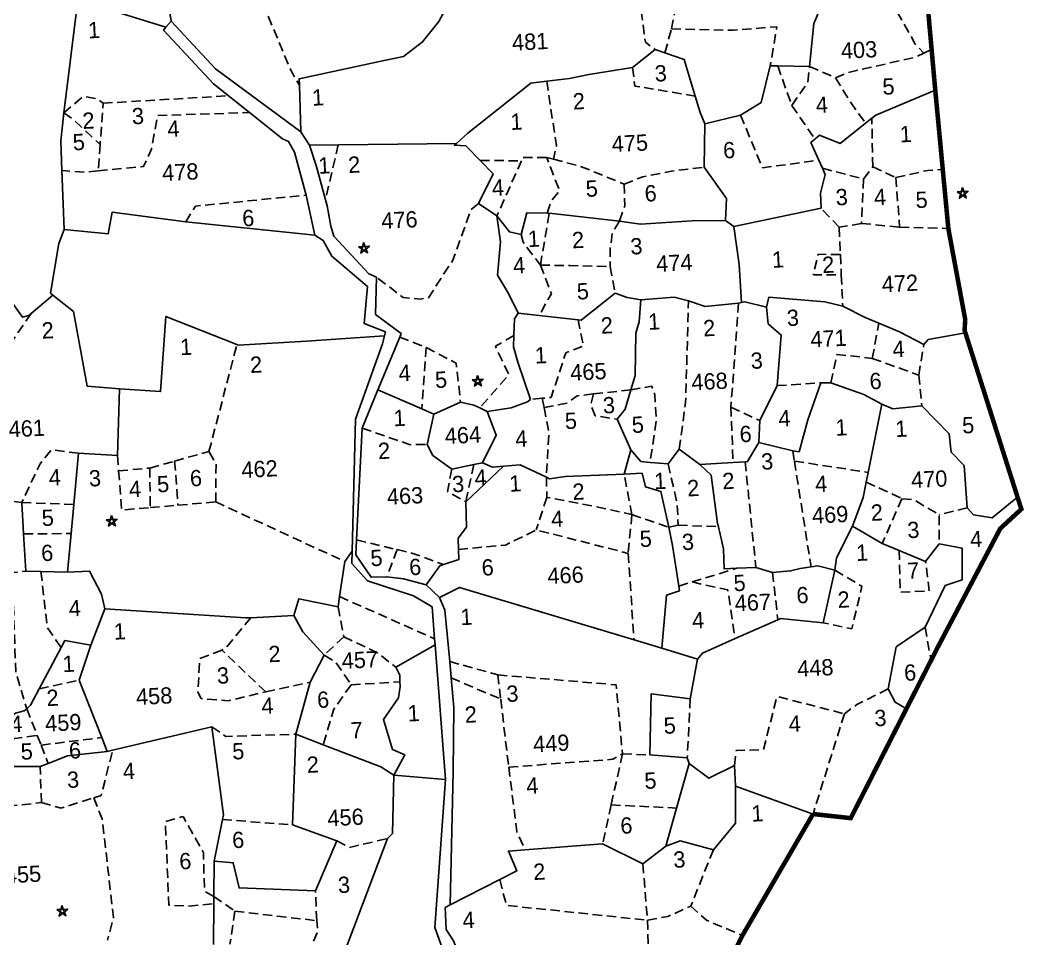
# Model space of a CAD drawing. Header units: metres. Extents: x 291404 to 294611, y 2095644 to 2100556.
# Drawn here: x 293308 to 293840, y 2097870 to 2098357 of the extents above; entities that cross this region are included whole.
import ezdxf
from ezdxf.enums import TextEntityAlignment as Align

# ---------------------------------------------------------------- set-up
doc = ezdxf.new("R2010")
doc.units = ezdxf.units.M
doc.header["$MEASUREMENT"] = 0
doc.linetypes.add('DASHED', pattern=[0.75, 0.5, -0.25])
for name, color, linetype in [('POLY_PARCEL', 6, 'Continuous'), ('POLY_SUBPARCEL', 6, 'DASHED'), ('POLY_WATER', 4, 'Continuous'), ('SYM_STONE', 1, 'Continuous'), ('TEXT_MAPIN', 7, 'Continuous'), ('TEXT_PARCEL', 7, 'Continuous'), ('V_BOUND_LINE', 7, 'Continuous')]:
    doc.layers.add(name, color=color, linetype=linetype)
doc.styles.add('TEXT_MAP', font='', dxfattribs={"height": 2.5})
doc.styles.get('TEXT_MAP').set_extended_font_data('Kruti Dev 050')

# ---------------------------------------------------------------- blocks, each defined once
blk = doc.blocks.new('STONE_STAR')
for points in [[(-0.61, 0.2), (0.61, 0.2), (-0.38, -0.52), (-0.23, -0.07)], [(0, 0.64), (-0.38, -0.52), (0, -0.24), (0.38, -0.52)]]:
    blk.add_lwpolyline(points, close=True)
blk.add_lwpolyline([(-0.23, -0.07), (0, -0.24)])

msp = doc.modelspace()

# ---------------------------------------------------------------- linework, layer by layer
at = {"layer": 'POLY_PARCEL'}
for points in [[(293455.69, 2098322.62), (293455.59, 2098326.1), (293500.55, 2098335.8), (293510.91, 2098337.93), (293520.99, 2098345.61), (293529.62, 2098356.48), (293537.71, 2098371.58), (293547.57, 2098377.28), (293560.76, 2098388.38)], [(293740.37, 2098383.78), (293728.36, 2098355.32), (293726.02, 2098332.69)], [(293387.78, 2098356.68), (293386.03, 2098367.68), (293385.18, 2098377.27)], [(293338.37, 2098367.72), (293330.86, 2098308.1)], [(293384.98, 2098353.44), (293348.18, 2098364.72)], [(293632.24, 2098332.09), (293644.14, 2098341.7)], [(293644.14, 2098341.7), (293649.38, 2098339.86)], [(293649.38, 2098339.86), (293659.63, 2098336.27), (293665.48, 2098316.91)], [(293586.76, 2098324.76), (293598.74, 2098326.18), (293609.1, 2098328.35), (293632.24, 2098332.09)], [(293705.2, 2098332.96), (293700.29, 2098313.49), (293689.46, 2098306.75)], [(293709.12, 2098332.91), (293705.2, 2098332.96)], [(293726.02, 2098332.69), (293709.12, 2098332.91)], [(293538.95, 2098291.77), (293544.95, 2098297.18), (293578.39, 2098323.77), (293586.76, 2098324.76)], [(293456.4, 2098297.93), (293455.69, 2098322.62)], [(293759, 2098305.16), (293761.16, 2098306.87), (293792.61, 2098320.07)], [(293665.48, 2098316.91), (293668.13, 2098308.15), (293670.58, 2098302.19)], [(293330.86, 2098308.1), (293329.37, 2098293.21), (293329.92, 2098277.46)], [(293689.46, 2098306.75), (293670.58, 2098302.19)], [(293755.66, 2098302.5), (293759, 2098305.16)], [(293670.58, 2098302.19), (293670.2, 2098279.22)], [(293728.8, 2098294.04), (293731.35, 2098296.25), (293742.24, 2098291.83), (293755.66, 2098302.5)], [(293730.99, 2098282.9), (293726.77, 2098292.28), (293728.8, 2098294.04)], [(293461.13, 2098290.94), (293538.95, 2098291.77)], [(293551.51, 2098282.71), (293543.84, 2098290.62), (293537.88, 2098290.81), (293538.95, 2098291.77)], [(293550.56, 2098260.04), (293558.37, 2098275.64), (293551.51, 2098282.71)], [(293732.91, 2098278.64), (293730.99, 2098282.9)], [(293329.92, 2098277.46), (293331.02, 2098246.22)], [(293670.2, 2098279.22), (293681.95, 2098262.64), (293681.44, 2098251.03)], [(293732.16, 2098257.47), (293731.77, 2098265.45), (293734.36, 2098275.42), (293732.91, 2098278.64)], [(293331.02, 2098246.22), (293354.47, 2098243.9), (293356.44, 2098255.34), (293395.48, 2098250.3)], [(293560.4, 2098253.38), (293550.56, 2098260.04)], [(293586.97, 2098254.91), (293576.26, 2098255.1), (293573.25, 2098243.55)], [(293588.14, 2098254.78), (293586.97, 2098254.91)], [(293685.83, 2098247.84), (293732.16, 2098257.47)], [(293395.48, 2098250.3), (293463.83, 2098243.21)], [(293560.4, 2098253.38), (293562.26, 2098239.6), (293560.74, 2098221.94), (293566.44, 2098212.23), (293571.71, 2098201.78)], [(293573.25, 2098243.55), (293567, 2098244.91), (293560.4, 2098253.38)], [(293625.25, 2098250.59), (293588.14, 2098254.78)], [(293681.44, 2098251.03), (293663.78, 2098250.79), (293636.51, 2098248.99), (293625.25, 2098250.59)], [(293681.44, 2098251.03), (293685.83, 2098247.84)], [(293325.15, 2098211.39), (293323.83, 2098212.46), (293328.22, 2098238.84), (293331.02, 2098246.22)], [(293689.88, 2098207.46), (293688.66, 2098227.67), (293685.83, 2098247.84)], [(293266.26, 2098184.71), (293269.6, 2098192.49), (293284.41, 2098218.74), (293298.83, 2098214.09), (293308.99, 2098199.76), (293312.42, 2098200.56), (293313.67, 2098201.63)], [(293603.33, 2098198.34), (293604.95, 2098198.16), (293623.06, 2098212.36)], [(293623.06, 2098212.36), (293629.36, 2098210.05), (293636.53, 2098208.84)], [(293313.67, 2098201.63), (293325.15, 2098211.39)], [(293360.39, 2098161.68), (293343.29, 2098163.06), (293335.97, 2098202.65), (293325.15, 2098211.39)], [(293631.35, 2098161.21), (293633.61, 2098168.86), (293634, 2098191.28), (293635.68, 2098197.27), (293636.53, 2098208.84)], [(293636.53, 2098208.84), (293654.19, 2098210.27), (293661.89, 2098208.39)], [(293661.89, 2098208.39), (293670.76, 2098205.44), (293688.41, 2098207.14)], [(293688.41, 2098207.14), (293689.88, 2098207.46)], [(293689.88, 2098207.46), (293691.75, 2098207.87), (293703.15, 2098205.04)], [(293703.15, 2098205.04), (293704.36, 2098210.25), (293734.1, 2098207.76), (293743.58, 2098205.6)], [(293571.71, 2098201.78), (293569.66, 2098198.75), (293569.37, 2098189.94)], [(293571.71, 2098201.78), (293582.79, 2098200.58)], [(293703.15, 2098205.04), (293704.15, 2098196.09), (293710.91, 2098190.23), (293708.83, 2098163.4)], [(293743.58, 2098205.6), (293755.5, 2098199.62), (293762.72, 2098196.55)], [(293360.39, 2098161.68), (293382.22, 2098160.22), (293385.02, 2098200.08), (293422.61, 2098185.18)], [(293582.79, 2098200.58), (293603.33, 2098198.34)], [(293762.72, 2098196.55), (293773.68, 2098191.88), (293786.57, 2098185.2)], [(293786.57, 2098185.2), (293788.88, 2098187.93), (293808.59, 2098191.33)], [(293422.61, 2098185.18), (293423.29, 2098184.91), (293459.46, 2098186.98), (293500.75, 2098189.77)], [(293569.37, 2098189.94), (293569.19, 2098183.99), (293571.49, 2098175.77), (293578.15, 2098156.13)], [(293731.96, 2098164.95), (293725.03, 2098145.2), (293720.5, 2098128.38), (293717.1, 2098128.78)], [(293737.31, 2098164.93), (293731.96, 2098164.95)], [(293764.32, 2098153.58), (293754.78, 2098158.75), (293737.31, 2098164.93)], [(293359.27, 2098126.32), (293360.39, 2098161.68)], [(293497.34, 2098161.17), (293520.65, 2098151.15)], [(293624.04, 2098145.6), (293628.29, 2098150.87), (293631.35, 2098161.21)], [(293708.83, 2098163.4), (293699.59, 2098144.94)], [(293526.9, 2098148.36), (293541.11, 2098154.57)], [(293541.11, 2098154.57), (293548.09, 2098153), (293551.25, 2098151.56)], [(293578.15, 2098156.13), (293576.55, 2098154.86), (293567.9, 2098151.59), (293555.14, 2098149.78)], [(293520.65, 2098151.15), (293526.9, 2098148.36)], [(293551.25, 2098151.56), (293555.14, 2098149.78)], [(293555.14, 2098149.78), (293560.04, 2098137.17), (293552.66, 2098122.55)], [(293764.32, 2098153.58), (293757.01, 2098117.42)], [(293785.48, 2098152.64), (293770.07, 2098151.05), (293764.32, 2098153.58)], [(293836.19, 2098104.31), (293822.7, 2098093.39), (293812.78, 2098094.88), (293809.5, 2098098.66), (293807.85, 2098121.09), (293801.03, 2098128.07), (293799.99, 2098137.87), (293785.48, 2098152.64)], [(293526.9, 2098148.36), (293523.38, 2098132.18)], [(293631.3, 2098129.35), (293624.04, 2098145.6)], [(293699.59, 2098144.94), (293699.15, 2098133.26)], [(293699.15, 2098133.26), (293693.16, 2098123.12), (293691.88, 2098123.04)], [(293717.1, 2098128.78), (293699.15, 2098133.26)], [(293336.22, 2098100.41), (293338.71, 2098127.53)], [(293338.71, 2098127.53), (293359.27, 2098126.32)], [(293523.38, 2098132.18), (293526.37, 2098126.42), (293536.41, 2098119.15)], [(293627.7, 2098116.52), (293631.3, 2098129.35)], [(293631.3, 2098129.35), (293636.67, 2098123.14), (293641.49, 2098122.72)], [(293651.09, 2098121.87), (293656.9, 2098129.75)], [(293656.9, 2098129.75), (293667.9, 2098121.61)], [(293548.09, 2098121.59), (293552.66, 2098122.55)], [(293552.66, 2098122.55), (293558.01, 2098120.19), (293563.88, 2098120.67)], [(293641.49, 2098122.72), (293651.09, 2098121.87)], [(293685.51, 2098122.66), (293667.9, 2098121.61)], [(293691.88, 2098123.04), (293685.51, 2098122.66)], [(293536.41, 2098119.15), (293548.09, 2098121.59)], [(293563.88, 2098120.67), (293543.9, 2098101.82)], [(293563.88, 2098120.67), (293572.7, 2098121.38), (293586.56, 2098114.86)], [(293651.39, 2098088.31), (293647.29, 2098107.34), (293639.01, 2098109.75), (293637.25, 2098116.98), (293627.7, 2098116.52)], [(293667.9, 2098121.61), (293673.8, 2098115.99), (293677.3, 2098090.27), (293677.7, 2098088.62)], [(293757.01, 2098117.42), (293755.98, 2098112.3)], [(293586.56, 2098114.86), (293588.28, 2098114.05), (293596.79, 2098115.18), (293627.7, 2098116.52)], [(293755.98, 2098112.3), (293754.33, 2098104.14), (293748.83, 2098088.86)], [(293308.68, 2098101.44), (293289.09, 2098103.92)], [(293309.63, 2098084.77), (293308.68, 2098101.44)], [(293543.9, 2098101.82), (293544.32, 2098088.29), (293539.84, 2098082.6), (293540, 2098076.56)], [(293334.81, 2098084.98), (293336.22, 2098100.41)], [(293310.76, 2098064.97), (293309.63, 2098084.77)], [(293332.93, 2098064.52), (293334.81, 2098084.98)], [(293656.78, 2098057.17), (293653.47, 2098078.66), (293651.39, 2098088.31)], [(293677.7, 2098088.62), (293680.49, 2098076.92), (293680.72, 2098066.24), (293687.43, 2098066.57)], [(293739.45, 2098065.52), (293740.35, 2098072.12), (293748.83, 2098088.86)], [(293748.83, 2098088.86), (293764.47, 2098079.77)], [(293764.47, 2098079.77), (293773.56, 2098075.98)], [(293794.61, 2098079.54), (293806.82, 2098077.32), (293806.79, 2098060.44), (293797.93, 2098057.47), (293787.18, 2098035.29), (293771.94, 2098024.85), (293767.66, 2098002.69)], [(293787.46, 2098070.19), (293794.61, 2098079.54)], [(293483.69, 2098075.61), (293479.74, 2098070.21)], [(293540, 2098076.56), (293540.15, 2098071.2), (293532, 2098068.5)], [(293773.56, 2098075.98), (293787.46, 2098070.19)], [(293479.74, 2098070.21), (293476.99, 2098051.55)], [(293318.82, 2098064.81), (293310.76, 2098064.97)], [(293332.93, 2098064.52), (293318.82, 2098064.81)], [(293352.59, 2098045.12), (293350.85, 2098052.78), (293344.58, 2098065.09), (293332.93, 2098064.52)], [(293532, 2098068.5), (293530.08, 2098067.86), (293522.81, 2098057.83)], [(293687.43, 2098066.57), (293697.57, 2098067.06)], [(293697.57, 2098067.06), (293706.43, 2098064.39)], [(293706.43, 2098064.39), (293715.97, 2098065.14), (293720.97, 2098066.51), (293726.84, 2098067.31)], [(293726.84, 2098067.31), (293730.48, 2098067.81), (293739.45, 2098065.52)], [(293733.2, 2098037.64), (293739.45, 2098065.52)], [(293633.03, 2098028.62), (293540.57, 2098056.43), (293530, 2098051.11)], [(293647.71, 2098024.2), (293650.24, 2098052.33), (293657.17, 2098054.64), (293656.78, 2098057.17)], [(293476.18, 2098046.08), (293455.47, 2098050.43), (293452.75, 2098041.47)], [(293476.99, 2098051.55), (293476.18, 2098046.08)], [(293352.59, 2098045.12), (293345.17, 2098025.79)], [(293429.91, 2098040.37), (293427.26, 2098040.24), (293352.59, 2098045.12)], [(293452.75, 2098041.47), (293429.91, 2098040.37)], [(293452.75, 2098041.47), (293457.58, 2098032.88), (293468.91, 2098020.51)], [(293686.56, 2098029.27), (293709.21, 2098039.32)], [(293709.21, 2098039.32), (293710.57, 2098039.92), (293733.2, 2098037.64)], [(293345.17, 2098025.79), (293331.48, 2098028.27), (293329.53, 2098024.59)], [(293647.71, 2098024.2), (293633.03, 2098028.62)], [(293666.57, 2098018.37), (293669.23, 2098021.59), (293686.56, 2098029.27)], [(293329.53, 2098024.59), (293317.86, 2098002.61)], [(293345.17, 2098025.79), (293339.13, 2098007.21)], [(293527.64, 2098025.92), (293506.75, 2098014.15)], [(293666.57, 2098018.37), (293647.71, 2098024.2)], [(293468.91, 2098020.51), (293461.4, 2098006.27)], [(293662.8, 2097997.36), (293666.57, 2098018.37)], [(293506.75, 2098014.15), (293508.85, 2098009.84), (293509.02, 2098006.4)], [(293339.13, 2098007.21), (293340.95, 2098002.25), (293350.99, 2097976.83)], [(293461.4, 2098006.27), (293453.92, 2097978.62)], [(293509.02, 2098006.4), (293509.14, 2098003.86), (293508.17, 2097997.83), (293500.21, 2097986.41), (293505.08, 2097970.57), (293511.53, 2097967.73), (293505.76, 2097956.86)], [(293317.86, 2098002.61), (293313.28, 2097993.98), (293311.23, 2097992.12)], [(293641.44, 2097967.63), (293642.12, 2098000.02), (293662.8, 2097997.36)], [(293767.66, 2098002.69), (293771.39, 2097995.56), (293777.31, 2097992.08)], [(293311.23, 2097992.12), (293309.95, 2097990.98), (293305.28, 2097989.81), (293294.63, 2097981.72)], [(293356.79, 2097970.15), (293409.4, 2097982.56), (293415.45, 2097935.89), (293414.94, 2097933.32)], [(293453.92, 2097978.62), (293452.15, 2097930.62)], [(293468.39, 2097973.04), (293453.92, 2097978.62)], [(293350.99, 2097976.83), (293353.89, 2097969.47)], [(293505.76, 2097956.86), (293498.92, 2097961.26), (293468.39, 2097973.04)], [(293322.69, 2097963.16), (293332.87, 2097967.19), (293353.89, 2097969.47)], [(293353.89, 2097969.47), (293356.79, 2097970.15)], [(293318.33, 2097961.44), (293322.69, 2097963.16)], [(293661.23, 2097966.05), (293641.44, 2097967.63)], [(293655.58, 2097939.48), (293662.17, 2097963.16)], [(293662.17, 2097963.16), (293661.23, 2097966.05)], [(293662.17, 2097963.16), (293672.69, 2097955.23), (293686.16, 2097962.08)], [(293301.1, 2097961.51), (293318.33, 2097961.44)], [(293686.16, 2097962.08), (293686.69, 2097951.13)], [(293461.75, 2097815.84), (293502.34, 2097923.28), (293505.05, 2097925.94), (293505.76, 2097956.86)], [(293505.76, 2097956.86), (293533.21, 2097954.55)], [(293675.09, 2097917.37), (293686.8, 2097931.44), (293686.69, 2097951.13)], [(293686.69, 2097951.13), (293727.87, 2097936.29)], [(293649.95, 2097919.24), (293655.58, 2097939.48)], [(293414.94, 2097933.32), (293410.51, 2097911.26)], [(293452.15, 2097930.62), (293475.59, 2097921.99), (293464.26, 2097895.59)], [(293575.23, 2097917.27), (293616.39, 2097920.43)], [(293616.39, 2097920.43), (293637.72, 2097909.83)], [(293649.95, 2097919.24), (293657.41, 2097922.13), (293675.09, 2097917.37)], [(293561.85, 2097901.49), (293570.91, 2097906.12), (293566.46, 2097916.6), (293575.23, 2097917.27)], [(293637.72, 2097909.83), (293649.95, 2097919.24)], [(293410.51, 2097911.26), (293410.35, 2097892.62)], [(293464.26, 2097895.59), (293423.81, 2097897.09), (293420.64, 2097910.49), (293410.51, 2097911.26)], [(293535.61, 2097888.1), (293561.85, 2097901.49)], [(293410.32, 2097888.8), (293410.13, 2097867.11)], [(293410.35, 2097892.62), (293410.32, 2097888.8)]]:
    msp.add_lwpolyline(points, dxfattribs=at)
at = {"layer": 'POLY_SUBPARCEL', "ltscale": 10, "flags": 128}
for points in [[(293382.2, 2098410.96), (293414.65, 2098418.49), (293451.12, 2098330.64), (293455.69, 2098322.62)], [(293766.51, 2098382.69), (293767.36, 2098370.55), (293782.03, 2098344.46), (293786.57, 2098339.72)], [(293652.79, 2098352.52), (293654.85, 2098362.88), (293654.6, 2098378.78)], [(293634.91, 2098377.05), (293639.01, 2098345.43), (293644.14, 2098341.7)], [(293649.38, 2098339.86), (293652.79, 2098352.52)], [(293652.79, 2098352.52), (293685.69, 2098351.8), (293708.71, 2098353.69), (293705.2, 2098332.96)], [(293786.57, 2098339.72), (293790.67, 2098341.7)], [(293739.73, 2098326.54), (293746.67, 2098329.48), (293782.03, 2098337.52), (293786.57, 2098339.72)], [(293632.24, 2098332.09), (293633.46, 2098322.24), (293665.48, 2098316.91)], [(293709.12, 2098332.91), (293716.6, 2098312.01)], [(293716.6, 2098312.01), (293724.96, 2098323.96), (293726.02, 2098332.69)], [(293726.02, 2098332.69), (293739.73, 2098326.54)], [(293586.76, 2098324.76), (293591.85, 2098290.71), (293590.26, 2098283.49)], [(293739.73, 2098326.54), (293747.81, 2098313.53), (293755.66, 2098302.5)], [(293330.86, 2098308.1), (293341.29, 2098316.76), (293348.28, 2098315.56), (293351.73, 2098313.16), (293350.12, 2098291.25)], [(293351.73, 2098313.16), (293418.22, 2098317.06)], [(293330.86, 2098308.1), (293335.44, 2098304.93), (293350.12, 2098291.25)], [(293349.1, 2098277.36), (293373.13, 2098279.55), (293377.31, 2098288.74), (293380.55, 2098306.6), (293429.3, 2098308.21)], [(293716.6, 2098312.01), (293728.8, 2098294.04)], [(293689.46, 2098306.75), (293701.08, 2098278.88), (293730.99, 2098282.9)], [(293759.52, 2098279.48), (293759, 2098305.16)], [(293350.12, 2098291.25), (293349.1, 2098277.36)], [(293476.31, 2098291.1), (293469.49, 2098261.91)], [(293551.51, 2098282.71), (293573.44, 2098282.66)], [(293573.44, 2098282.66), (293560.4, 2098253.38)], [(293586.77, 2098284.44), (293574.19, 2098284.34), (293573.44, 2098282.66)], [(293586.77, 2098284.44), (293590.26, 2098283.49)], [(293586.97, 2098254.91), (293588.94, 2098260.94), (293593.53, 2098266.81), (293586.77, 2098284.44)], [(293590.26, 2098283.49), (293605.24, 2098279.43), (293627.77, 2098270.26)], [(293349.1, 2098277.36), (293342.21, 2098276.51), (293329.92, 2098277.46)], [(293627.77, 2098270.26), (293637.6, 2098274.08), (293652.85, 2098277.13), (293670.2, 2098279.22)], [(293732.91, 2098278.64), (293754.62, 2098272.92)], [(293754.62, 2098272.92), (293759.52, 2098279.48)], [(293759.52, 2098279.48), (293771.72, 2098273.75)], [(293771.72, 2098273.75), (293788.66, 2098277.55), (293796.58, 2098278.02)], [(293754.62, 2098272.92), (293753.53, 2098249.42)], [(293771.72, 2098273.75), (293773.74, 2098247.42)], [(293627.77, 2098270.26), (293628.07, 2098258.73), (293625.25, 2098250.59)], [(293395.48, 2098250.3), (293400.6, 2098258.56), (293459.26, 2098264.4)], [(293550.56, 2098260.04), (293546.69, 2098256.79), (293536.95, 2098229.88), (293524.05, 2098210.01), (293519.72, 2098209.29), (293510.69, 2098210.13), (293496.56, 2098220.95)], [(293741.71, 2098247.36), (293732.16, 2098257.47)], [(293583.38, 2098227.31), (293588.14, 2098254.78)], [(293625.25, 2098250.59), (293621.57, 2098244.56), (293620.43, 2098236.29), (293620.39, 2098226.54)], [(293753.53, 2098249.42), (293741.71, 2098247.36)], [(293741.71, 2098247.36), (293742.36, 2098232.87)], [(293753.53, 2098249.42), (293773.74, 2098247.42)], [(293773.74, 2098247.42), (293799.53, 2098246.76)], [(293573.25, 2098243.55), (293574.32, 2098239.44), (293583.38, 2098227.31)], [(293742.36, 2098232.87), (293730.49, 2098233.04), (293728.04, 2098222.13), (293742.84, 2098222.1)], [(293742.36, 2098232.87), (293742.84, 2098222.1)], [(293583.38, 2098227.31), (293589.25, 2098212.2), (293582.79, 2098200.58)], [(293583.38, 2098227.31), (293599.05, 2098227.04), (293620.39, 2098226.54)], [(293620.39, 2098226.54), (293623.06, 2098212.36)], [(293742.84, 2098222.1), (293743.58, 2098205.6)], [(293656.9, 2098129.75), (293660.34, 2098154.43), (293661.89, 2098208.39)], [(293688.41, 2098207.14), (293684.34, 2098152)], [(293313.67, 2098201.63), (293292.1, 2098170.57)], [(293603.33, 2098198.34), (293606.25, 2098184.39), (293596.92, 2098180.86), (293589.09, 2098157.13), (293584.42, 2098156.7)], [(293759.24, 2098177.86), (293762.72, 2098196.55)], [(293508.9, 2098189.19), (293522.86, 2098183.6)], [(293569.37, 2098189.94), (293559.55, 2098184.25), (293566.72, 2098169.08), (293551.25, 2098151.56)], [(293407.81, 2098128.45), (293422.61, 2098185.18)], [(293522.86, 2098183.6), (293520.65, 2098151.15)], [(293522.86, 2098183.6), (293538.78, 2098175.29), (293541.11, 2098154.57)], [(293783.87, 2098169.01), (293786.57, 2098185.2)], [(293737.31, 2098164.93), (293740.52, 2098179.93), (293759.24, 2098177.86)], [(293759.24, 2098177.86), (293783.87, 2098169.01)], [(293708.83, 2098163.4), (293731.96, 2098164.95)], [(293783.87, 2098169.01), (293785.48, 2098152.64)], [(293611.46, 2098159), (293631.35, 2098161.21)], [(293631.35, 2098161.21), (293642.47, 2098163.05), (293643.97, 2098158.51), (293644.86, 2098145.46), (293641.49, 2098122.72)], [(293584.42, 2098156.7), (293578.15, 2098156.13)], [(293584.42, 2098156.7), (293585.36, 2098151.83)], [(293585.36, 2098151.83), (293597.7, 2098154.21), (293602.91, 2098158.05), (293611.46, 2098159)], [(293611.46, 2098159), (293610.07, 2098153.27), (293612.41, 2098147.48), (293624.04, 2098145.6)], [(293585.36, 2098151.83), (293587.95, 2098138.34), (293586.56, 2098114.86)], [(293684.34, 2098152), (293699.59, 2098144.94)], [(293684.34, 2098152), (293685.51, 2098122.66)], [(293488.96, 2098140.87), (293514.38, 2098132.11), (293523.38, 2098132.18)], [(293338.71, 2098127.53), (293324.38, 2098129.38), (293318.31, 2098121.9), (293308.68, 2098101.44)], [(293389.63, 2098123.4), (293399.59, 2098126.16), (293407.81, 2098128.45)], [(293411.37, 2098101.76), (293411.54, 2098121.82), (293407.81, 2098128.45)], [(293717.1, 2098128.78), (293717.96, 2098123.36)], [(293359.27, 2098126.32), (293359.93, 2098118.2)], [(293376.43, 2098119.74), (293389.63, 2098123.4)], [(293389.63, 2098123.4), (293391.37, 2098100.03)], [(293691.88, 2098123.04), (293697.57, 2098067.06)], [(293717.96, 2098123.36), (293726.84, 2098067.31)], [(293717.96, 2098123.36), (293757.01, 2098117.42)], [(293359.93, 2098118.2), (293376.43, 2098119.74)], [(293359.93, 2098118.2), (293361.61, 2098097.46), (293376.7, 2098098.76)], [(293376.43, 2098119.74), (293376.7, 2098098.76)], [(293536.41, 2098119.15), (293534.13, 2098107.34), (293543.9, 2098101.82)], [(293548.09, 2098121.59), (293543.9, 2098101.82)], [(293651.09, 2098121.87), (293655.87, 2098100.72), (293656.42, 2098089.39)], [(293586.56, 2098114.86), (293586.8, 2098104.18), (293612.4, 2098099.37), (293631.91, 2098095.02)], [(293631.91, 2098095.02), (293627.7, 2098116.52)], [(293755.98, 2098112.3), (293774.98, 2098103.47)], [(293308.68, 2098101.44), (293336.22, 2098100.41)], [(293391.37, 2098100.03), (293411.37, 2098101.76)], [(293411.37, 2098101.76), (293479.74, 2098070.21)], [(293586.8, 2098104.18), (293581.21, 2098086.88)], [(293774.98, 2098103.47), (293764.47, 2098079.77)], [(293774.98, 2098103.47), (293781.06, 2098103.01), (293794.7, 2098094.97), (293794.61, 2098079.54)], [(293376.7, 2098098.76), (293391.37, 2098100.03)], [(293809.5, 2098098.66), (293794.7, 2098094.97)], [(293631.91, 2098095.02), (293629.88, 2098074.49)], [(293631.91, 2098095.02), (293651.39, 2098088.31)], [(293309.63, 2098084.77), (293334.81, 2098084.98)], [(293540, 2098076.56), (293564.94, 2098078.9), (293581.21, 2098086.88), (293629.88, 2098074.49)], [(293656.42, 2098089.39), (293651.39, 2098088.31)], [(293656.42, 2098089.39), (293677.7, 2098088.62)], [(293486.04, 2098081.67), (293507.55, 2098076.47)], [(293507.55, 2098076.47), (293502.02, 2098062.02)], [(293507.55, 2098076.47), (293516.43, 2098074.32), (293532, 2098068.5)], [(293629.88, 2098074.49), (293633.03, 2098028.62)], [(293773.56, 2098075.98), (293773.98, 2098053.86), (293789.46, 2098054.61), (293787.46, 2098070.19)], [(293293.89, 2098063.39), (293310.76, 2098064.97)], [(293318.82, 2098064.81), (293322.13, 2098035.25), (293329.53, 2098024.59)], [(293663.78, 2098059.31), (293687.43, 2098066.57)], [(293706.43, 2098064.39), (293709.21, 2098039.32)], [(293739.45, 2098065.52), (293753.76, 2098057.04), (293748.42, 2098034.46), (293733.2, 2098037.64)], [(293656.78, 2098057.17), (293663.78, 2098059.31)], [(293663.78, 2098059.31), (293682.69, 2098055.1), (293686.56, 2098029.27)], [(293476.99, 2098051.55), (293527.38, 2098029.21)], [(293304.18, 2098046.48), (293305.48, 2098011.74), (293311.23, 2097992.12)], [(293476.18, 2098046.08), (293479.23, 2098030.3)], [(293429.91, 2098040.37), (293416.33, 2098023.84), (293414.66, 2098023.2)], [(293787.18, 2098035.29), (293790.37, 2098017.74)], [(293479.23, 2098030.3), (293468.91, 2098020.51)], [(293479.23, 2098030.3), (293497.84, 2098021.37), (293506.75, 2098014.15)], [(293414.66, 2098023.2), (293402.95, 2098018.65), (293401.92, 2098000.82), (293403.6, 2097997.5), (293418.04, 2097996.31), (293437.88, 2098001.05)], [(293437.88, 2098001.05), (293414.66, 2098023.2)], [(293468.91, 2098020.51), (293474.96, 2098016.85), (293483.12, 2098004.76)], [(293535.35, 2098017.13), (293560.85, 2098010.05)], [(293317.86, 2098002.61), (293339.13, 2098007.21)], [(293437.88, 2098001.05), (293461.4, 2098006.27)], [(293483.12, 2098004.76), (293509.02, 2098006.4)], [(293536.15, 2098008.45), (293562.36, 2097997.24)], [(293560.85, 2098010.05), (293623.56, 2098004.77), (293626.85, 2097968.23)], [(293560.85, 2098010.05), (293562.36, 2097997.24)], [(293483.12, 2098004.76), (293473.91, 2097991.83), (293468.39, 2097973.04)], [(293767.66, 2098002.69), (293751.04, 2097994.28), (293744.47, 2097989.42)], [(293562.36, 2097997.24), (293566.63, 2097961.14)], [(293662.8, 2097997.36), (293661.23, 2097966.05)], [(293686.16, 2097962.08), (293687.11, 2097969.99), (293701.48, 2097970.31), (293708.81, 2097998.66), (293744.47, 2097989.42)], [(293311.23, 2097992.12), (293316.84, 2097977.94)], [(293744.47, 2097989.42), (293727.87, 2097936.29)], [(293409.4, 2097982.56), (293416.7, 2097977.46), (293453.92, 2097978.62)], [(293303.81, 2097976.09), (293316.84, 2097977.94)], [(293316.84, 2097977.94), (293318.86, 2097972.83)], [(293318.86, 2097972.83), (293350.99, 2097976.83)], [(293318.86, 2097972.83), (293322.69, 2097963.16)], [(293346.78, 2097944.92), (293350.64, 2097946.14), (293356.79, 2097970.15)], [(293566.63, 2097961.14), (293621.85, 2097965.31), (293626.85, 2097968.23)], [(293626.85, 2097968.23), (293620.91, 2097941.11)], [(293626.85, 2097968.23), (293641.44, 2097967.63)], [(293319.02, 2097942.33), (293318.33, 2097961.44)], [(293566.63, 2097961.14), (293570.94, 2097926.92), (293575.23, 2097917.27)], [(293286.26, 2097938.85), (293319.02, 2097942.33)], [(293319.02, 2097942.33), (293329.39, 2097939.43), (293346.78, 2097944.92)], [(293346.78, 2097944.92), (293351.24, 2097933.68), (293357.19, 2097881.38), (293354.02, 2097869.38)], [(293620.91, 2097941.11), (293616.39, 2097920.43)], [(293620.91, 2097941.11), (293655.58, 2097939.48)], [(293410.35, 2097892.62), (293405.46, 2097895.4), (293404.85, 2097915.8), (293394.08, 2097934.95), (293384.74, 2097932.23), (293386.51, 2097888.04), (293397.14, 2097887.43), (293410.32, 2097888.8)], [(293414.94, 2097933.32), (293452.15, 2097930.62)], [(293475.59, 2097921.99), (293482.25, 2097918.61), (293502.34, 2097923.28)], [(293675.09, 2097917.37), (293663.1, 2097887.48)], [(293637.72, 2097909.83), (293640.1, 2097880.03)], [(293561.85, 2097901.49), (293565.42, 2097887.85), (293640.1, 2097880.03)], [(293464.89, 2097879.74), (293464.26, 2097895.59)], [(293410.35, 2097892.62), (293421.49, 2097884.82)], [(293421.49, 2097884.82), (293418.94, 2097867.3)], [(293421.49, 2097884.82), (293464.89, 2097879.74)], [(293640.1, 2097880.03), (293650.88, 2097881.96), (293663.1, 2097887.48)], [(293663.1, 2097887.48), (293671.42, 2097879.94), (293690.46, 2097871.94)], [(293457, 2097855.14), (293465.55, 2097874.1), (293464.89, 2097879.74)], [(293640.1, 2097880.03), (293640.93, 2097852.37)]]:
    msp.add_lwpolyline(points, dxfattribs=at)
at = {"layer": 'POLY_WATER'}
for points in [[(293387.78, 2098356.68), (293384.98, 2098353.44)], [(293456.4, 2098297.93), (293411.26, 2098331.42), (293387.78, 2098356.68)], [(293384.98, 2098353.44), (293383.64, 2098351.9), (293410.19, 2098323.47), (293429.3, 2098308.21)], [(293429.3, 2098308.21), (293446.76, 2098294.27), (293449.95, 2098292.76), (293453.16, 2098287.18), (293459.26, 2098264.4)], [(293461.13, 2098290.94), (293456.4, 2098297.93)], [(293496.56, 2098220.95), (293492.52, 2098222.62), (293474.05, 2098242.66), (293472.34, 2098247.98), (293470.36, 2098258.7), (293464.55, 2098280.03), (293461.13, 2098290.94)], [(293459.26, 2098264.4), (293463.83, 2098243.21)], [(293463.83, 2098243.21), (293468.33, 2098240.31), (293472.89, 2098232.01), (293491.77, 2098215.88), (293490.04, 2098196.35), (293501.28, 2098191.91), (293500.75, 2098189.77)], [(293508.9, 2098189.19), (293509.65, 2098191.03), (293496.06, 2098201.18), (293496.56, 2098220.95)], [(293500.75, 2098189.77), (293499.71, 2098185.59), (293485.43, 2098145.61), (293483.69, 2098075.61)], [(293497.34, 2098161.17), (293508.9, 2098189.19)], [(293488.96, 2098140.87), (293497.34, 2098161.17)], [(293486.04, 2098081.67), (293488.96, 2098140.87)], [(293502.02, 2098062.02), (293493.71, 2098061.82), (293485.64, 2098073.69), (293486.04, 2098081.67)], [(293483.69, 2098075.61), (293483.52, 2098069.13), (293491.89, 2098059.87), (293516.2, 2098051.9), (293526.07, 2098046.08), (293527.38, 2098029.21)], [(293522.81, 2098057.83), (293510.8, 2098060.99), (293502.02, 2098062.02)], [(293530, 2098051.11), (293522.81, 2098057.83)], [(293535.35, 2098017.13), (293532.82, 2098044.39), (293530, 2098051.11)], [(293527.38, 2098029.21), (293527.64, 2098025.92)], [(293527.64, 2098025.92), (293533.21, 2097954.55)], [(293536.15, 2098008.45), (293535.35, 2098017.13)], [(293535.61, 2097888.1), (293537.17, 2097958.8), (293537.61, 2097992.71), (293536.15, 2098008.45)], [(293533.21, 2097954.55), (293527.46, 2097876.13), (293557.63, 2097792.76), (293617.88, 2097723.58), (293579.04, 2097690.16), (293542.93, 2097664.89), (293486.28, 2097623.74), (293477.96, 2097619.82), (293436.48, 2097578.71)], [(293545.99, 2097846.73), (293537.37, 2097869.06), (293533.54, 2097875.11), (293532.98, 2097886.72), (293535.61, 2097888.1)]]:
    msp.add_lwpolyline(points, dxfattribs=at)
at = {"layer": 'V_BOUND_LINE', "const_width": 2.4}
for points in [[(293790.67, 2098341.7), (293786.78, 2098385.13)], [(293792.61, 2098320.07), (293790.67, 2098341.7)], [(293796.58, 2098278.02), (293792.61, 2098320.07)], [(293799.53, 2098246.76), (293796.58, 2098278.02)], [(293808.59, 2098191.33), (293808.14, 2098192.74), (293808.49, 2098198.42), (293799.53, 2098246.76)], [(293836.19, 2098104.31), (293808.59, 2098191.33)], [(293777.31, 2097992.08), (293793.9, 2098024.67), (293827.06, 2098087.65), (293838.21, 2098097.94), (293836.19, 2098104.31)], [(293727.87, 2097936.29), (293747.81, 2097934.11), (293777.31, 2097992.08)], [(293690.46, 2097871.94), (293727.87, 2097936.29)], [(293661.94, 2097814.27), (293690.46, 2097871.94)]]:
    msp.add_lwpolyline(points, dxfattribs=at)

# ---------------------------------------------------------------- block references
at = {"layer": 'SYM_STONE', "xscale": 4.79050121670089, "yscale": 4.79050121670089, "zscale": 4.79050121670089, "rotation": 2.778780771336831}
for p in [(293807.11, 2098265.36), (293489.92, 2098236.27), (293550.2, 2098165.66), (293356.3, 2098091.45), (293330.09, 2097884.8)]:
    msp.add_blockref('STONE_STAR', p, dxfattribs=at)

# ---------------------------------------------------------------- texts
at = {"layer": 'TEXT_MAPIN', "style": 'TEXT_MAP'}
for s, p in [('1', (293346.91, 2098351.94)), ('3', (293647.16, 2098329.02)), ('5', (293767.83, 2098321.96)), ('1', (293465.56, 2098316.24)), ('2', (293603.76, 2098314.28)), ('4', (293732.53, 2098312.31)), ('2', (293343.95, 2098304)), ('3', (293370.18, 2098306.35)), ('4', (293388.96, 2098299.61)), ('1', (293570.7, 2098303.38)), ('1', (293776.96, 2098296.8)), ('5', (293338.84, 2098292.52)), ('6', (293683.39, 2098288.27)), ('1', (293468.94, 2098280.17)), ('2', (293484.74, 2098280.64)), ('4', (293560.9, 2098268.38)), ('5', (293610.63, 2098267.85)), ('6', (293641.8, 2098265.4)), ('3', (293743.05, 2098263.38)), ('4', (293763.32, 2098263.4)), ('5', (293785.36, 2098261.88)), ('6', (293428.62, 2098252.27)), ('1', (293579.88, 2098241.3)), ('2', (293603.35, 2098240.71)), ('3', (293634.27, 2098237.34)), ('1', (293709.27, 2098230.31)), ('4', (293572.11, 2098227.17)), ('2', (293735.89, 2098227.57)), ('5', (293605.9, 2098213.4)), ('1', (293643.65, 2098197.43)), ('3', (293717.18, 2098199.38)), ('2', (293322.38, 2098192.81)), ('2', (293618.59, 2098195.43)), ('2', (293672.83, 2098194.01)), ('1', (293395.65, 2098183.97)), ('4', (293773.17, 2098182.86)), ('1', (293583.65, 2098179.52)), ('3', (293698.02, 2098176.72)), ('2', (293432.77, 2098174.62)), ('4', (293511.46, 2098170.13)), ('5', (293530.77, 2098166.52)), ('6', (293760.96, 2098165.86)), ('3', (293619.71, 2098153.07)), ('1', (293508.74, 2098146.28)), ('5', (293599.55, 2098144.71)), ('4', (293712.72, 2098146.13)), ('5', (293635.03, 2098142.67)), ('1', (293742.87, 2098141.26)), ('1', (293774.59, 2098140.59)), ('5', (293810.05, 2098142.4)), ('4', (293573.28, 2098135.32)), ('6', (293692.13, 2098137.77)), ('2', (293500.58, 2098128.93)), ('3', (293703.55, 2098123.27)), ('4', (293326.14, 2098114.79)), ('3', (293347.41, 2098114.33)), ('6', (293400.91, 2098114.39)), ('4', (293551.69, 2098114.61)), ('1', (293646.86, 2098112.89)), ('2', (293683.01, 2098112.98)), ('4', (293368.65, 2098108.65)), ('5', (293383.53, 2098111.17)), ('3', (293539.82, 2098111.27)), ('1', (293570.1, 2098111.6)), ('2', (293603.58, 2098107.3)), ('2', (293664.37, 2098109.17)), ('4', (293732.16, 2098111.36)), ('2', (293761.64, 2098096.21)), ('5', (293322.4, 2098093.3)), ('4', (293592.28, 2098092.84)), ('3', (293781, 2098086.93)), ('5', (293639.21, 2098082.16)), ('3', (293661.59, 2098080.59)), ('4', (293814.22, 2098082.04)), ('6', (293322.08, 2098074.75)), ('5', (293496.56, 2098072.03)), ('1', (293753.86, 2098074.88)), ('6', (293517.07, 2098067.3)), ('6', (293555.46, 2098067.08)), ('7', (293780.9, 2098065.34)), ('5', (293688.93, 2098058.76)), ('6', (293722.25, 2098052.35)), ('2', (293744.06, 2098050.09)), ('4', (293336.71, 2098045.44)), ('1', (293544.18, 2098040.84)), ('4', (293666.96, 2098039.06)), ('1', (293360.57, 2098033.15)), ('2', (293442.54, 2098021.25)), ('1', (293333.41, 2098015.94)), ('6', (293779.29, 2098011.3)), ('3', (293415.24, 2098009.78)), ('2', (293324.95, 2097997.99)), ('6', (293468.3, 2097996.91)), ('3', (293568.58, 2098000.14)), ('4', (293438.78, 2097993.7)), ('1', (293516.24, 2097989.77)), ('2', (293546.52, 2097989.12)), ('3', (293763.53, 2097987.22)), ('4', (293305.71, 2097984.07)), ('7', (293486.07, 2097980.75)), ('5', (293651.94, 2097983.16)), ('4', (293718.1, 2097984.16)), ('5', (293311.27, 2097969.43)), ('6', (293336.82, 2097970.03)), ('5', (293423.31, 2097969.56)), ('4', (293365.39, 2097959.12)), ('2', (293462.82, 2097962.59)), ('3', (293335.81, 2097954.53)), ('5', (293641.7, 2097953.97)), ('4', (293579.13, 2097951.37)), ('1', (293698.35, 2097936.66)), ('6', (293628.96, 2097930.22)), ('6', (293423.28, 2097922.59)), ('6', (293395.28, 2097911.32)), ('3', (293657.02, 2097912.2)), ('2', (293582.81, 2097905.81)), ('3', (293479.34, 2097898.79)), ('4', (293545.36, 2097880.11))]:
    msp.add_text(s, height=8.62, rotation=2.7788, dxfattribs=at).set_placement(p, align=Align.MIDDLE)
at = {"layer": 'TEXT_PARCEL', "style": 'TEXT_MAP'}
for s, p in [('481', (293577.96, 2098345.76)), ('403', (293752.21, 2098341.42)), ('475', (293630.79, 2098291.88)), ('478', (293392.61, 2098276.66)), ('476', (293508.7, 2098251.27)), ('474', (293654.35, 2098228.47)), ('472', (293773.88, 2098217.7)), ('471', (293736.05, 2098188.4)), ('465', (293608.8, 2098170.77)), ('468', (293673.02, 2098165.67)), ('461', (293311.26, 2098140.72)), ('464', (293542.33, 2098137.14)), ('462', (293434.6, 2098119.23)), ('470', (293789.4, 2098113.85)), ('463', (293511.67, 2098104.97)), ('469', (293736.93, 2098095.02)), ('466', (293596.72, 2098062.93)), ('467', (293695.95, 2098048.47)), ('457', (293487.76, 2098017.93)), ('448', (293729.05, 2098013.81)), ('458', (293378.77, 2097998.83)), ('459', (293330.61, 2097984.7)), ('449', (293589.15, 2097973.79)), ('456', (293480.15, 2097934.52)), ('455', (293309.31, 2097904.23))]:
    msp.add_text(s, height=8.623, rotation=2.7788, dxfattribs=at).set_placement(p, align=Align.MIDDLE)

doc.saveas('drawing.dxf')
